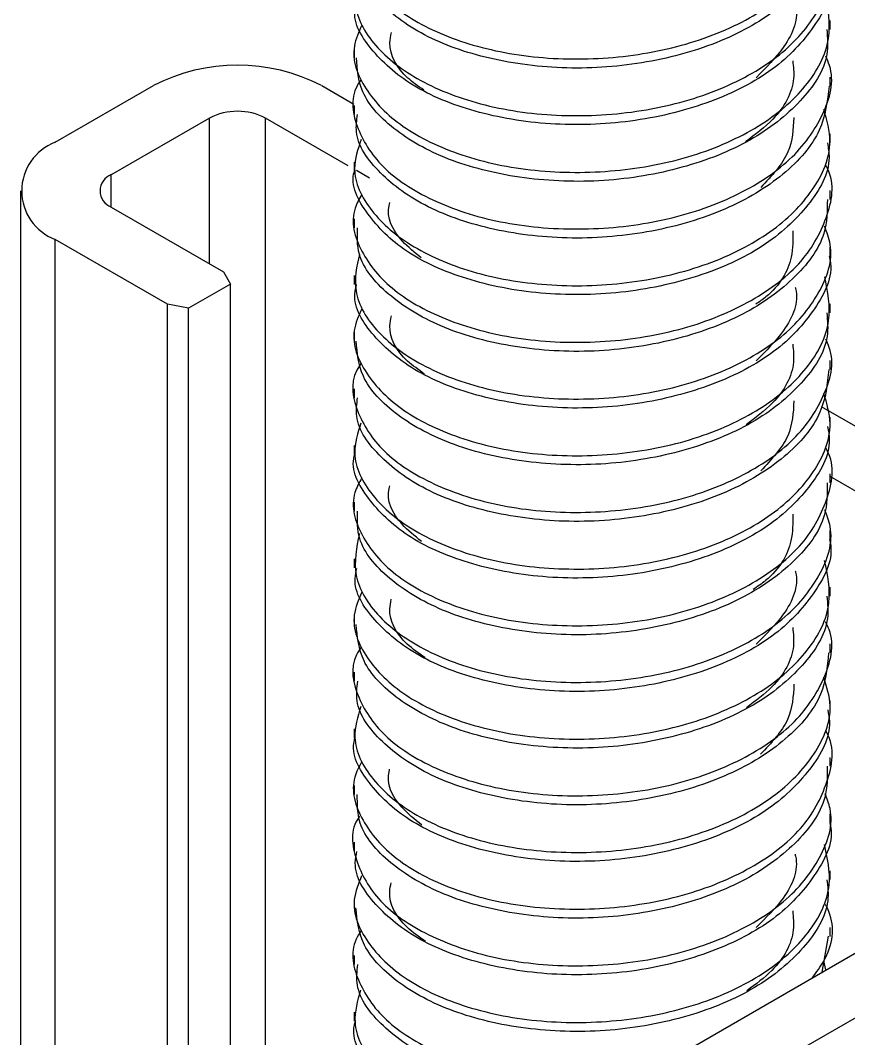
# Model space of a CAD drawing. Extents: x -976302 to -776254, y 5665 to 231437.
# Drawn here: x -788574.2 to -788469.2, y 89747.5 to 89876.7 of the extents above; entities that cross this region are included whole.
import ezdxf

# ---------------------------------------------------------------- set-up
doc = ezdxf.new("R2010")
doc.units = 0
doc.header["$LTSCALE"] = 1000
doc.header["$MEASUREMENT"] = 0
doc.layers.add('暖通', color=7, linetype='Continuous')

msp = doc.modelspace()

# ---------------------------------------------------------------- linework, layer by layer
at = {"layer": '暖通', "color": 7}
for p, q in [((-788471.5, 89875.54), (-788471.5, 89876.67)), ((-788471.5, 89875.54), (-788471.5, 89876.67)), ((-788531.88, 89873.08), (-788531.88, 89871.94)), ((-788531.88, 89873.08), (-788531.88, 89871.94)), ((-788471.5, 89868.34), (-788471.5, 89869.48)), ((-788471.5, 89868.34), (-788471.5, 89869.48)), ((-788569.83, 89861.22), (-788557.37, 89868.41)), ((-788569.83, 89861.22), (-788557.37, 89868.41)), ((-788536.02, 89868.41), (-788531.95, 89866.05)), ((-788536.02, 89868.41), (-788531.95, 89866.05)), ((-788531.88, 89865.88), (-788531.88, 89864.75)), ((-788531.88, 89865.88), (-788531.88, 89864.75)), ((-788550.26, 89864.3), (-788562.71, 89857.11)), ((-788550.26, 89864.3), (-788562.71, 89857.11)), ((-788550.26, 89845.81), (-788550.26, 89864.3)), ((-788550.26, 89845.81), (-788550.26, 89864.3)), ((-788532.66, 89858.25), (-788543.14, 89864.3)), ((-788543.14, 89715.17), (-788543.14, 89864.3)), ((-788532.66, 89858.25), (-788543.14, 89864.3)), ((-788543.14, 89715.17), (-788543.14, 89864.3)), ((-788471.5, 89861.15), (-788471.5, 89862.29)), ((-788471.5, 89861.15), (-788471.5, 89862.29)), ((-788531.88, 89858.7), (-788531.88, 89857.55)), ((-788531.88, 89858.7), (-788531.88, 89857.55)), ((-788529.94, 89856.68), (-788531.61, 89857.64)), ((-788529.94, 89856.68), (-788531.61, 89857.64)), ((-788562.71, 89853), (-788562.71, 89857.11)), ((-788562.71, 89853), (-788562.71, 89857.11)), ((-788574.25, 89855.06), (-788574.25, 89729.02)), ((-788574.25, 89855.06), (-788574.25, 89729.02)), ((-788471.5, 89853.96), (-788471.5, 89855.1)), ((-788471.5, 89853.96), (-788471.5, 89855.1)), ((-788562.71, 89853), (-788548.48, 89844.79)), ((-788562.71, 89853), (-788548.48, 89844.79)), ((-788531.88, 89851.51), (-788531.88, 89850.37)), ((-788531.88, 89851.51), (-788531.88, 89850.37)), ((-788555.59, 89840.68), (-788569.83, 89848.89)), ((-788569.83, 89726.47), (-788569.83, 89848.89)), ((-788555.59, 89840.68), (-788569.83, 89848.89)), ((-788569.83, 89726.47), (-788569.83, 89848.89)), ((-788471.5, 89846.77), (-788471.5, 89847.91)), ((-788471.5, 89846.77), (-788471.5, 89847.91)), ((-788548.48, 89844.79), (-788547.59, 89843.24)), ((-788548.48, 89844.79), (-788547.59, 89843.24)), ((-788547.59, 89843.24), (-788552.93, 89840.16)), ((-788547.59, 89843.24), (-788552.93, 89840.16)), ((-788547.59, 89714.37), (-788547.59, 89843.24)), ((-788547.59, 89714.37), (-788547.59, 89843.24)), ((-788531.88, 89844.31), (-788531.88, 89843.18)), ((-788531.88, 89844.31), (-788531.88, 89843.18)), ((-788552.93, 89840.16), (-788555.59, 89840.68)), ((-788555.59, 89718.25), (-788555.59, 89840.68)), ((-788552.93, 89840.16), (-788555.59, 89840.68)), ((-788555.59, 89718.25), (-788555.59, 89840.68)), ((-788471.5, 89839.58), (-788471.5, 89840.72)), ((-788471.5, 89839.58), (-788471.5, 89840.72)), ((-788552.93, 89716.71), (-788552.93, 89840.16)), ((-788552.93, 89716.71), (-788552.93, 89840.16)), ((-788531.88, 89837.13), (-788531.88, 89835.98)), ((-788531.88, 89837.13), (-788531.88, 89835.98)), ((-788471.5, 89832.39), (-788471.5, 89833.53)), ((-788471.5, 89832.39), (-788471.5, 89833.53)), ((-788531.88, 89829.93), (-788531.88, 89828.8)), ((-788531.88, 89829.93), (-788531.88, 89828.8)), ((-788472.66, 89827.72), (-788445.34, 89811.95)), ((-788472.66, 89827.72), (-788445.34, 89811.95)), ((-788471.5, 89825.2), (-788471.5, 89826.34)), ((-788471.5, 89825.2), (-788471.5, 89826.34)), ((-788531.88, 89822.75), (-788531.88, 89821.6)), ((-788531.88, 89822.75), (-788531.88, 89821.6)), ((-788471.5, 89818.01), (-788471.5, 89819.15)), ((-788471.5, 89818.01), (-788471.5, 89819.15)), ((-788452.45, 89807.84), (-788471.5, 89818.83)), ((-788452.45, 89807.84), (-788471.5, 89818.83)), ((-788531.88, 89815.55), (-788531.88, 89814.42)), ((-788531.88, 89815.55), (-788531.88, 89814.42)), ((-788471.5, 89810.82), (-788471.5, 89811.96)), ((-788471.5, 89810.82), (-788471.5, 89811.96)), ((-788531.88, 89808.36), (-788531.88, 89807.22)), ((-788531.88, 89808.36), (-788531.88, 89807.22)), ((-788471.5, 89803.63), (-788471.5, 89804.77)), ((-788471.5, 89803.63), (-788471.5, 89804.77)), ((-788531.88, 89801.18), (-788531.88, 89800.03)), ((-788531.88, 89801.18), (-788531.88, 89800.03)), ((-788471.5, 89796.44), (-788471.5, 89797.58)), ((-788471.5, 89796.44), (-788471.5, 89797.58)), ((-788531.88, 89793.98), (-788531.88, 89792.85)), ((-788531.88, 89793.98), (-788531.88, 89792.85)), ((-788471.5, 89789.25), (-788471.5, 89790.39)), ((-788471.5, 89789.25), (-788471.5, 89790.39)), ((-788543.14, 89715.17), (-788417.54, 89787.68)), ((-788543.14, 89715.17), (-788417.54, 89787.68)), ((-788531.88, 89786.79), (-788531.88, 89785.65)), ((-788531.88, 89786.79), (-788531.88, 89785.65)), ((-788410.42, 89783.57), (-788536.02, 89711.06)), ((-788410.42, 89783.57), (-788536.02, 89711.06)), ((-788471.5, 89782.06), (-788471.5, 89783.19)), ((-788471.5, 89782.06), (-788471.5, 89783.19)), ((-788531.88, 89779.6), (-788531.88, 89778.46)), ((-788531.88, 89779.6), (-788531.88, 89778.46)), ((-788471.5, 89774.86), (-788471.5, 89776.01)), ((-788471.5, 89774.86), (-788471.5, 89776.01)), ((-788531.88, 89772.41), (-788531.88, 89771.27)), ((-788531.88, 89772.41), (-788531.88, 89771.27)), ((-788471.5, 89767.68), (-788471.5, 89768.81)), ((-788471.5, 89767.68), (-788471.5, 89768.81)), ((-788531.88, 89765.22), (-788531.88, 89764.08)), ((-788531.88, 89765.22), (-788531.88, 89764.08)), ((-788471.75, 89760.5), (-788472.56, 89755.92)), ((-788471.75, 89760.5), (-788472.56, 89755.92)), ((-788471.5, 89760.48), (-788471.5, 89761.62)), ((-788471.5, 89760.48), (-788471.5, 89761.62)), ((-788531.88, 89758.03), (-788531.88, 89756.89)), ((-788531.88, 89758.03), (-788531.88, 89756.89)), ((-788472.04, 89756.22), (-788472.3, 89757.36)), ((-788472.04, 89756.22), (-788472.3, 89757.36)), ((-788531.88, 89750.84), (-788531.88, 89749.7)), ((-788531.88, 89750.84), (-788531.88, 89749.7))]:
    msp.add_line(p, q, dxfattribs=at)
for centre, radius, start, end in [((-788546.7, 89847.81), 23.2, 62.6097, 117.3903), ((-788546.7, 89847.81), 23.2, 62.6097, 117.3903), ((-788546.7, 89857.43), 7.73, 62.6097, 117.3903), ((-788546.7, 89857.43), 7.73, 62.6097, 117.3903), ((-788567.49, 89855.06), 6.59, 110.7834, 249.2166), ((-788567.49, 89855.06), 6.59, 110.7834, 249.2166), ((-788561.93, 89855.06), 2.2, 110.7834, 249.2166), ((-788561.93, 89855.06), 2.2, 110.7834, 249.2166)]:
    msp.add_arc(centre, radius, start, end, dxfattribs=at)
for points, knots in [([(-788530.95, 89890.57), (-788531.25, 89890.04), (-788532.55, 89887.77), (-788531.39, 89883.4), (-788527.43, 89878.35), (-788520.31, 89874.38), (-788511.16, 89871.98), (-788500.93, 89871.54), (-788490.77, 89873.04), (-788481.88, 89876.49), (-788475.12, 89881.42), (-788471.72, 89887.35), (-788470.81, 89891.89), (-788471.98, 89894.04), (-788472.08, 89894.22)], [0, 0, 0, 0, 0.029221, 0.125465, 0.221689, 0.317922, 0.414153, 0.510374, 0.60662, 0.702844, 0.799093, 0.895313, 0.991543, 1, 1, 1, 1]), ([(-788530.95, 89890.57), (-788531.25, 89890.04), (-788532.55, 89887.77), (-788531.39, 89883.4), (-788527.43, 89878.35), (-788520.31, 89874.38), (-788511.16, 89871.98), (-788500.93, 89871.54), (-788490.77, 89873.04), (-788481.88, 89876.49), (-788475.12, 89881.42), (-788471.72, 89887.35), (-788470.81, 89891.89), (-788471.98, 89894.04), (-788472.08, 89894.22)], [0, 0, 0, 0, 0.029221, 0.125465, 0.221689, 0.317922, 0.414153, 0.510374, 0.60662, 0.702844, 0.799093, 0.895313, 0.991543, 1, 1, 1, 1]), ([(-788471.84, 89889.93), (-788471.88, 89888.42), (-788471.96, 89884.83), (-788476.03, 89879.52), (-788482.98, 89874.74), (-788492.16, 89871.61), (-788502.38, 89870.31), (-788512.53, 89871.1), (-788521.49, 89873.69), (-788528.06, 89877.88), (-788531.65, 89882.35), (-788531.51, 89885.25), (-788531.46, 89886.33)], [0, 0, 0, 0, 0.0772828, 0.1847567, 0.2922396, 0.3997214, 0.5071911, 0.6146888, 0.7221621, 0.8296637, 0.937133, 1, 1, 1, 1]), ([(-788471.84, 89889.93), (-788471.88, 89888.42), (-788471.96, 89884.83), (-788476.03, 89879.52), (-788482.98, 89874.74), (-788492.16, 89871.61), (-788502.38, 89870.31), (-788512.53, 89871.1), (-788521.49, 89873.69), (-788528.06, 89877.88), (-788531.65, 89882.35), (-788531.51, 89885.25), (-788531.46, 89886.33)], [0, 0, 0, 0, 0.0772828, 0.1847567, 0.2922396, 0.3997214, 0.5071911, 0.6146888, 0.7221621, 0.8296637, 0.937133, 1, 1, 1, 1]), ([(-788531.21, 89883.01), (-788531.55, 89881.49), (-788532.32, 89878.15), (-788529.35, 89873.04), (-788523.43, 89868.61), (-788514.96, 89865.51), (-788505.02, 89864.29), (-788494.69, 89865.02), (-788485.17, 89867.72), (-788477.46, 89872.14), (-788472.69, 89877.72), (-788470.88, 89882.86), (-788471.94, 89885.74), (-788472.24, 89886.59)], [0, 0, 0, 0, 0.081422, 0.17899, 0.276545, 0.374128, 0.47168, 0.569254, 0.666811, 0.764374, 0.861939, 0.959492, 1, 1, 1, 1]), ([(-788531.21, 89883.01), (-788531.55, 89881.49), (-788532.32, 89878.15), (-788529.35, 89873.04), (-788523.43, 89868.61), (-788514.96, 89865.51), (-788505.02, 89864.29), (-788494.69, 89865.02), (-788485.17, 89867.72), (-788477.46, 89872.14), (-788472.69, 89877.72), (-788470.88, 89882.86), (-788471.94, 89885.74), (-788472.24, 89886.59)], [0, 0, 0, 0, 0.081422, 0.17899, 0.276545, 0.374128, 0.47168, 0.569254, 0.666811, 0.764374, 0.861939, 0.959492, 1, 1, 1, 1]), ([(-788471.67, 89882.71), (-788471.61, 89882.48), (-788471.06, 89880.18), (-788473.28, 89875.79), (-788478.37, 89870.26), (-788486.43, 89866.11), (-788496.12, 89863.67), (-788506.47, 89863.2), (-788516.25, 89864.73), (-788524.47, 89867.98), (-788529.82, 89872.66), (-788532.22, 89876.61), (-788531.7, 89878.77), (-788531.62, 89879.11)], [0, 0, 0, 0, 0.012037, 0.119567, 0.227073, 0.33461, 0.442112, 0.549626, 0.657141, 0.764648, 0.872177, 0.979681, 1, 1, 1, 1]), ([(-788471.67, 89882.71), (-788471.61, 89882.48), (-788471.06, 89880.18), (-788473.28, 89875.79), (-788478.37, 89870.26), (-788486.43, 89866.11), (-788496.12, 89863.67), (-788506.47, 89863.2), (-788516.25, 89864.73), (-788524.47, 89867.98), (-788529.82, 89872.66), (-788532.22, 89876.61), (-788531.7, 89878.77), (-788531.62, 89879.11)], [0, 0, 0, 0, 0.012037, 0.119567, 0.227073, 0.33461, 0.442112, 0.549626, 0.657141, 0.764648, 0.872177, 0.979681, 1, 1, 1, 1]), ([(-788530.93, 89876.07), (-788531.32, 89875.2), (-788532.52, 89872.55), (-788530.83, 89867.89), (-788526.15, 89863.04), (-788518.53, 89859.34), (-788509.06, 89857.34), (-788498.74, 89857.31), (-788488.76, 89859.23), (-788480.23, 89863.04), (-788474.19, 89868.21), (-788471.05, 89874.21), (-788471.79, 89878.23), (-788472.15, 89880.16)], [0, 0, 0, 0, 0.04717, 0.143158, 0.239121, 0.335104, 0.431066, 0.52703, 0.623007, 0.71897, 0.814961, 0.910921, 1, 1, 1, 1]), ([(-788530.93, 89876.07), (-788531.32, 89875.2), (-788532.52, 89872.55), (-788530.83, 89867.89), (-788526.15, 89863.04), (-788518.53, 89859.34), (-788509.06, 89857.34), (-788498.74, 89857.31), (-788488.76, 89859.23), (-788480.23, 89863.04), (-788474.19, 89868.21), (-788471.05, 89874.21), (-788471.79, 89878.23), (-788472.15, 89880.16)], [0, 0, 0, 0, 0.04717, 0.143158, 0.239121, 0.335104, 0.431066, 0.52703, 0.623007, 0.71897, 0.814961, 0.910921, 1, 1, 1, 1]), ([(-788475.92, 89878.75), (-788475.91, 89878.73), (-788475.43, 89876.94), (-788476.85, 89873.49), (-788479.64, 89870.69), (-788480.91, 89869.42)], [0, 0, 0, 0, 0.005992, 0.548801, 1, 1, 1, 1]), ([(-788475.92, 89878.75), (-788475.91, 89878.73), (-788475.43, 89876.94), (-788476.85, 89873.49), (-788479.64, 89870.69), (-788480.91, 89869.42)], [0, 0, 0, 0, 0.005992, 0.548801, 1, 1, 1, 1]), ([(-788471.93, 89875.54), (-788471.85, 89874.47), (-788471.61, 89871.32), (-788474.93, 89866.31), (-788481.28, 89861.24), (-788490.1, 89857.75), (-788500.19, 89856.03), (-788510.46, 89856.4), (-788519.76, 89858.63), (-788526.91, 89862.51), (-788531.28, 89867.2), (-788531.5, 89870.49), (-788531.6, 89871.95)], [0, 0, 0, 0, 0.054559, 0.162042, 0.26952, 0.377016, 0.484489, 0.591992, 0.699468, 0.806961, 0.914439, 1, 1, 1, 1]), ([(-788471.93, 89875.54), (-788471.85, 89874.47), (-788471.61, 89871.32), (-788474.93, 89866.31), (-788481.28, 89861.24), (-788490.1, 89857.75), (-788500.19, 89856.03), (-788510.46, 89856.4), (-788519.76, 89858.63), (-788526.91, 89862.51), (-788531.28, 89867.2), (-788531.5, 89870.49), (-788531.6, 89871.95)], [0, 0, 0, 0, 0.054559, 0.162042, 0.26952, 0.377016, 0.484489, 0.591992, 0.699468, 0.806961, 0.914439, 1, 1, 1, 1]), ([(-788523.06, 89867.85), (-788523.77, 89868.34), (-788526.2, 89870.03), (-788527.64, 89872.74), (-788527.26, 89874.7), (-788527.18, 89875.14)], [0, 0, 0, 0, 0.241207, 0.830864, 1, 1, 1, 1]), ([(-788523.06, 89867.85), (-788523.77, 89868.34), (-788526.2, 89870.03), (-788527.64, 89872.74), (-788527.26, 89874.7), (-788527.18, 89875.14)], [0, 0, 0, 0, 0.241207, 0.830864, 1, 1, 1, 1]), ([(-788531.07, 89869.11), (-788531.23, 89868.87), (-788532.52, 89866.93), (-788531.75, 89862.84), (-788528.44, 89857.65), (-788521.8, 89853.45), (-788512.96, 89850.7), (-788502.84, 89849.91), (-788492.58, 89851.04), (-788483.37, 89854.15), (-788476.16, 89858.85), (-788472.12, 89864.63), (-788470.81, 89869.36), (-788471.9, 89871.75), (-788472.07, 89872.13)], [0, 0, 0, 0, 0.013312, 0.110133, 0.206948, 0.30376, 0.400587, 0.497394, 0.594228, 0.691038, 0.787865, 0.884676, 0.981485, 1, 1, 1, 1]), ([(-788531.07, 89869.11), (-788531.23, 89868.87), (-788532.52, 89866.93), (-788531.75, 89862.84), (-788528.44, 89857.65), (-788521.8, 89853.45), (-788512.96, 89850.7), (-788502.84, 89849.91), (-788492.58, 89851.04), (-788483.37, 89854.15), (-788476.16, 89858.85), (-788472.12, 89864.63), (-788470.81, 89869.36), (-788471.9, 89871.75), (-788472.07, 89872.13)], [0, 0, 0, 0, 0.013312, 0.110133, 0.206948, 0.30376, 0.400587, 0.497394, 0.594228, 0.691038, 0.787865, 0.884676, 0.981485, 1, 1, 1, 1]), ([(-788476.26, 89871.55), (-788476.17, 89870.81), (-788475.89, 89868.27), (-788477.92, 89864.54), (-788481, 89862.21), (-788482.23, 89861.28)], [0, 0, 0, 0, 0.199258, 0.681872, 1, 1, 1, 1]), ([(-788476.26, 89871.55), (-788476.17, 89870.81), (-788475.89, 89868.27), (-788477.92, 89864.54), (-788481, 89862.21), (-788482.23, 89861.28)], [0, 0, 0, 0, 0.199258, 0.681872, 1, 1, 1, 1]), ([(-788471.65, 89868.35), (-788471.86, 89866.47), (-788472.3, 89862.49), (-788477.1, 89856.96), (-788484.54, 89852.47), (-788493.99, 89849.65), (-788504.29, 89848.73), (-788514.3, 89849.88), (-788522.93, 89852.78), (-788528.95, 89857.22), (-788531.93, 89861.45), (-788531.57, 89864.01), (-788531.47, 89864.74)], [0, 0, 0, 0, 0.097066, 0.20455, 0.312055, 0.419541, 0.527026, 0.634527, 0.742012, 0.849529, 0.95701, 1, 1, 1, 1]), ([(-788471.65, 89868.35), (-788471.86, 89866.47), (-788472.3, 89862.49), (-788477.1, 89856.96), (-788484.54, 89852.47), (-788493.99, 89849.65), (-788504.29, 89848.73), (-788514.3, 89849.88), (-788522.93, 89852.78), (-788528.95, 89857.22), (-788531.93, 89861.45), (-788531.57, 89864.01), (-788531.47, 89864.74)], [0, 0, 0, 0, 0.097066, 0.20455, 0.312055, 0.419541, 0.527026, 0.634527, 0.742012, 0.849529, 0.95701, 1, 1, 1, 1]), ([(-788531.03, 89861.56), (-788531.43, 89860.34), (-788532.44, 89857.33), (-788530.1, 89852.4), (-788524.75, 89847.77), (-788516.66, 89844.38), (-788506.92, 89842.79), (-788496.57, 89843.17), (-788486.81, 89845.51), (-788478.7, 89849.66), (-788473.32, 89855.05), (-788470.95, 89860.61), (-788471.92, 89864.02), (-788472.31, 89865.37)], [0, 0, 0, 0, 0.065458, 0.162254, 0.25903, 0.355835, 0.452607, 0.549393, 0.646175, 0.742954, 0.839749, 0.936522, 1, 1, 1, 1]), ([(-788531.03, 89861.56), (-788531.43, 89860.34), (-788532.44, 89857.33), (-788530.1, 89852.4), (-788524.75, 89847.77), (-788516.66, 89844.38), (-788506.92, 89842.79), (-788496.57, 89843.17), (-788486.81, 89845.51), (-788478.7, 89849.66), (-788473.32, 89855.05), (-788470.95, 89860.61), (-788471.92, 89864.02), (-788472.31, 89865.37)], [0, 0, 0, 0, 0.065458, 0.162254, 0.25903, 0.355835, 0.452607, 0.549393, 0.646175, 0.742954, 0.839749, 0.936522, 1, 1, 1, 1]), ([(-788476.12, 89864.38), (-788476.19, 89862.89), (-788476.34, 89859.72), (-788478.93, 89856.95), (-788480.3, 89855.49)], [0, 0, 0, 0, 0.470238, 1, 1, 1, 1]), ([(-788476.12, 89864.38), (-788476.19, 89862.89), (-788476.34, 89859.72), (-788478.93, 89856.95), (-788480.3, 89855.49)], [0, 0, 0, 0, 0.470238, 1, 1, 1, 1]), ([(-788471.85, 89861.14), (-788471.75, 89860.52), (-788471.3, 89857.82), (-788473.98, 89853.14), (-788479.68, 89847.8), (-788488.11, 89843.96), (-788498.01, 89841.85), (-788508.35, 89841.77), (-788517.9, 89843.64), (-788525.74, 89847.19), (-788530.44, 89852.04), (-788532.44, 89855.73), (-788531.87, 89857.54), (-788531.87, 89857.55)], [0, 0, 0, 0, 0.031833, 0.139345, 0.246841, 0.354369, 0.461862, 0.569377, 0.676876, 0.78438, 0.891889, 0.999382, 1, 1, 1, 1]), ([(-788471.85, 89861.14), (-788471.75, 89860.52), (-788471.3, 89857.82), (-788473.98, 89853.14), (-788479.68, 89847.8), (-788488.11, 89843.96), (-788498.01, 89841.85), (-788508.35, 89841.77), (-788517.9, 89843.64), (-788525.74, 89847.19), (-788530.44, 89852.04), (-788532.44, 89855.73), (-788531.87, 89857.54), (-788531.87, 89857.55)], [0, 0, 0, 0, 0.031833, 0.139345, 0.246841, 0.354369, 0.461862, 0.569377, 0.676876, 0.78438, 0.891889, 0.999382, 1, 1, 1, 1]), ([(-788530.94, 89854.6), (-788531.26, 89854.03), (-788532.55, 89851.71), (-788531.33, 89847.3), (-788527.27, 89842.28), (-788520.1, 89838.35), (-788510.9, 89835.99), (-788500.65, 89835.61), (-788490.51, 89837.15), (-788481.67, 89840.65), (-788474.98, 89845.61), (-788471.67, 89851.56), (-788470.82, 89856.07), (-788472, 89858.19), (-788472.08, 89858.34)], [0, 0, 0, 0, 0.031475, 0.127638, 0.223781, 0.319934, 0.416083, 0.512223, 0.608386, 0.704529, 0.800699, 0.896838, 0.992987, 1, 1, 1, 1]), ([(-788530.94, 89854.6), (-788531.26, 89854.03), (-788532.55, 89851.71), (-788531.33, 89847.3), (-788527.27, 89842.28), (-788520.1, 89838.35), (-788510.9, 89835.99), (-788500.65, 89835.61), (-788490.51, 89837.15), (-788481.67, 89840.65), (-788474.98, 89845.61), (-788471.67, 89851.56), (-788470.82, 89856.07), (-788472, 89858.19), (-788472.08, 89858.34)], [0, 0, 0, 0, 0.031475, 0.127638, 0.223781, 0.319934, 0.416083, 0.512223, 0.608386, 0.704529, 0.800699, 0.896838, 0.992987, 1, 1, 1, 1]), ([(-788471.86, 89853.98), (-788471.88, 89852.53), (-788471.91, 89848.98), (-788475.88, 89843.71), (-788482.76, 89838.89), (-788491.9, 89835.72), (-788502.11, 89834.37), (-788512.27, 89835.11), (-788521.28, 89837.65), (-788527.93, 89841.8), (-788531.6, 89846.3), (-788531.51, 89849.25), (-788531.47, 89850.38)], [0, 0, 0, 0, 0.074437, 0.181911, 0.289392, 0.396875, 0.504344, 0.611842, 0.719314, 0.826814, 0.934283, 1, 1, 1, 1]), ([(-788471.86, 89853.98), (-788471.88, 89852.53), (-788471.91, 89848.98), (-788475.88, 89843.71), (-788482.76, 89838.89), (-788491.9, 89835.72), (-788502.11, 89834.37), (-788512.27, 89835.11), (-788521.28, 89837.65), (-788527.93, 89841.8), (-788531.6, 89846.3), (-788531.51, 89849.25), (-788531.47, 89850.38)], [0, 0, 0, 0, 0.074437, 0.181911, 0.289392, 0.396875, 0.504344, 0.611842, 0.719314, 0.826814, 0.934283, 1, 1, 1, 1]), ([(-788523.4, 89846.57), (-788524.24, 89847.25), (-788526.65, 89849.19), (-788527.88, 89851.82), (-788527.4, 89853.45), (-788527.37, 89853.58)], [0, 0, 0, 0, 0.3322476, 0.9501855, 1, 1, 1, 1]), ([(-788523.4, 89846.57), (-788524.24, 89847.25), (-788526.65, 89849.19), (-788527.88, 89851.82), (-788527.4, 89853.45), (-788527.37, 89853.58)], [0, 0, 0, 0, 0.3322476, 0.9501855, 1, 1, 1, 1]), ([(-788531.24, 89847.04), (-788531.57, 89845.48), (-788532.3, 89842.09), (-788529.23, 89836.96), (-788523.24, 89832.56), (-788514.71, 89829.5), (-788504.75, 89828.33), (-788494.43, 89829.11), (-788484.94, 89831.87), (-788477.29, 89836.32), (-788472.61, 89841.93), (-788470.87, 89847), (-788471.93, 89849.81), (-788472.22, 89850.58)], [0, 0, 0, 0, 0.083764, 0.181441, 0.279107, 0.376799, 0.474463, 0.572148, 0.669815, 0.76749, 0.865165, 0.962828, 1, 1, 1, 1]), ([(-788531.24, 89847.04), (-788531.57, 89845.48), (-788532.3, 89842.09), (-788529.23, 89836.96), (-788523.24, 89832.56), (-788514.71, 89829.5), (-788504.75, 89828.33), (-788494.43, 89829.11), (-788484.94, 89831.87), (-788477.29, 89836.32), (-788472.61, 89841.93), (-788470.87, 89847), (-788471.93, 89849.81), (-788472.22, 89850.58)], [0, 0, 0, 0, 0.083764, 0.181441, 0.279107, 0.376799, 0.474463, 0.572148, 0.669815, 0.76749, 0.865165, 0.962828, 1, 1, 1, 1]), ([(-788476.25, 89849.99), (-788476.23, 89848.88), (-788476.21, 89845.97), (-788478.11, 89842.65), (-788480.5, 89840.98), (-788480.94, 89840.68)], [0, 0, 0, 0, 0.336278, 0.878396, 1, 1, 1, 1]), ([(-788476.25, 89849.99), (-788476.23, 89848.88), (-788476.21, 89845.97), (-788478.11, 89842.65), (-788480.5, 89840.98), (-788480.94, 89840.68)], [0, 0, 0, 0, 0.336278, 0.878396, 1, 1, 1, 1]), ([(-788471.63, 89846.76), (-788471.59, 89846.58), (-788471.03, 89844.34), (-788473.19, 89839.99), (-788478.18, 89834.44), (-788486.19, 89830.25), (-788495.85, 89827.75), (-788506.2, 89827.23), (-788516.01, 89828.72), (-788524.28, 89831.92), (-788529.72, 89836.57), (-788532.18, 89840.56), (-788531.68, 89842.77), (-788531.59, 89843.16)], [0, 0, 0, 0, 0.009211, 0.11674, 0.224245, 0.331779, 0.439281, 0.546792, 0.654307, 0.761813, 0.869342, 0.976844, 1, 1, 1, 1]), ([(-788471.63, 89846.76), (-788471.59, 89846.58), (-788471.03, 89844.34), (-788473.19, 89839.99), (-788478.18, 89834.44), (-788486.19, 89830.25), (-788495.85, 89827.75), (-788506.2, 89827.23), (-788516.01, 89828.72), (-788524.28, 89831.92), (-788529.72, 89836.57), (-788532.18, 89840.56), (-788531.68, 89842.77), (-788531.59, 89843.16)], [0, 0, 0, 0, 0.009211, 0.11674, 0.224245, 0.331779, 0.439281, 0.546792, 0.654307, 0.761813, 0.869342, 0.976844, 1, 1, 1, 1]), ([(-788530.93, 89840.1), (-788531.34, 89839.19), (-788532.52, 89836.49), (-788530.74, 89831.79), (-788525.98, 89826.97), (-788518.3, 89823.31), (-788508.79, 89821.36), (-788498.47, 89821.39), (-788488.51, 89823.35), (-788480.03, 89827.21), (-788474.07, 89832.41), (-788471.04, 89838.36), (-788471.82, 89842.3), (-788472.18, 89844.16)], [0, 0, 0, 0, 0.049463, 0.145548, 0.241609, 0.33769, 0.43375, 0.529812, 0.625885, 0.721946, 0.818034, 0.914091, 1, 1, 1, 1]), ([(-788530.93, 89840.1), (-788531.34, 89839.19), (-788532.52, 89836.49), (-788530.74, 89831.79), (-788525.98, 89826.97), (-788518.3, 89823.31), (-788508.79, 89821.36), (-788498.47, 89821.39), (-788488.51, 89823.35), (-788480.03, 89827.21), (-788474.07, 89832.41), (-788471.04, 89838.36), (-788471.82, 89842.3), (-788472.18, 89844.16)], [0, 0, 0, 0, 0.049463, 0.145548, 0.241609, 0.33769, 0.43375, 0.529812, 0.625885, 0.721946, 0.818034, 0.914091, 1, 1, 1, 1]), ([(-788475.93, 89842.8), (-788475.92, 89842.76), (-788475.44, 89840.95), (-788476.86, 89837.51), (-788479.65, 89834.74), (-788480.9, 89833.49)], [0, 0, 0, 0, 0.01187, 0.555734, 1, 1, 1, 1]), ([(-788475.93, 89842.8), (-788475.92, 89842.76), (-788475.44, 89840.95), (-788476.86, 89837.51), (-788479.65, 89834.74), (-788480.9, 89833.49)], [0, 0, 0, 0, 0.01187, 0.555734, 1, 1, 1, 1]), ([(-788471.93, 89839.58), (-788471.84, 89838.58), (-788471.57, 89835.48), (-788474.8, 89830.51), (-788481.07, 89825.4), (-788489.85, 89821.86), (-788499.92, 89820.1), (-788510.2, 89820.41), (-788519.53, 89822.59), (-788526.76, 89826.44), (-788531.23, 89831.15), (-788531.51, 89834.49), (-788531.63, 89836)], [0, 0, 0, 0, 0.0517078, 0.1591929, 0.266672, 0.3741713, 0.4816458, 0.58915, 0.6966272, 0.8041206, 0.9116017, 1, 1, 1, 1]), ([(-788471.93, 89839.58), (-788471.84, 89838.58), (-788471.57, 89835.48), (-788474.8, 89830.51), (-788481.07, 89825.4), (-788489.85, 89821.86), (-788499.92, 89820.1), (-788510.2, 89820.41), (-788519.53, 89822.59), (-788526.76, 89826.44), (-788531.23, 89831.15), (-788531.51, 89834.49), (-788531.63, 89836)], [0, 0, 0, 0, 0.0517078, 0.1591929, 0.266672, 0.3741713, 0.4816458, 0.58915, 0.6966272, 0.8041206, 0.9116017, 1, 1, 1, 1]), ([(-788522.98, 89831.84), (-788523.73, 89832.36), (-788526.2, 89834.09), (-788527.65, 89836.82), (-788527.27, 89838.77), (-788527.18, 89839.19)], [0, 0, 0, 0, 0.254217, 0.838716, 1, 1, 1, 1]), ([(-788522.98, 89831.84), (-788523.73, 89832.36), (-788526.2, 89834.09), (-788527.65, 89836.82), (-788527.27, 89838.77), (-788527.18, 89839.19)], [0, 0, 0, 0, 0.254217, 0.838716, 1, 1, 1, 1]), ([(-788531.05, 89833.14), (-788531.23, 89832.86), (-788532.53, 89830.87), (-788531.71, 89826.74), (-788528.3, 89821.57), (-788521.59, 89817.4), (-788512.71, 89814.7), (-788502.56, 89813.96), (-788492.32, 89815.15), (-788483.15, 89818.31), (-788476, 89823.04), (-788472.05, 89828.84), (-788470.8, 89833.54), (-788471.91, 89835.9), (-788472.07, 89836.25)], [0, 0, 0, 0, 0.015613, 0.112349, 0.209077, 0.305804, 0.402542, 0.499263, 0.596012, 0.692735, 0.789477, 0.886201, 0.982925, 1, 1, 1, 1]), ([(-788531.05, 89833.14), (-788531.23, 89832.86), (-788532.53, 89830.87), (-788531.71, 89826.74), (-788528.3, 89821.57), (-788521.59, 89817.4), (-788512.71, 89814.7), (-788502.56, 89813.96), (-788492.32, 89815.15), (-788483.15, 89818.31), (-788476, 89823.04), (-788472.05, 89828.84), (-788470.8, 89833.54), (-788471.91, 89835.9), (-788472.07, 89836.25)], [0, 0, 0, 0, 0.015613, 0.112349, 0.209077, 0.305804, 0.402542, 0.499263, 0.596012, 0.692735, 0.789477, 0.886201, 0.982925, 1, 1, 1, 1]), ([(-788476.26, 89835.6), (-788476.18, 89834.84), (-788475.91, 89832.28), (-788477.93, 89828.57), (-788480.98, 89826.27), (-788482.17, 89825.38)], [0, 0, 0, 0, 0.205604, 0.690749, 1, 1, 1, 1]), ([(-788476.26, 89835.6), (-788476.18, 89834.84), (-788475.91, 89832.28), (-788477.93, 89828.57), (-788480.98, 89826.27), (-788482.17, 89825.38)], [0, 0, 0, 0, 0.205604, 0.690749, 1, 1, 1, 1]), ([(-788471.68, 89832.4), (-788471.86, 89830.57), (-788472.25, 89826.65), (-788476.94, 89821.15), (-788484.31, 89816.61), (-788493.73, 89813.75), (-788504.02, 89812.78), (-788514.05, 89813.88), (-788522.72, 89816.73), (-788528.83, 89821.13), (-788531.89, 89825.4), (-788531.56, 89828.01), (-788531.46, 89828.79)], [0, 0, 0, 0, 0.094237, 0.201719, 0.30922, 0.416704, 0.524185, 0.631686, 0.739168, 0.846683, 0.954161, 1, 1, 1, 1]), ([(-788471.68, 89832.4), (-788471.86, 89830.57), (-788472.25, 89826.65), (-788476.94, 89821.15), (-788484.31, 89816.61), (-788493.73, 89813.75), (-788504.02, 89812.78), (-788514.05, 89813.88), (-788522.72, 89816.73), (-788528.83, 89821.13), (-788531.89, 89825.4), (-788531.56, 89828.01), (-788531.46, 89828.79)], [0, 0, 0, 0, 0.094237, 0.201719, 0.30922, 0.416704, 0.524185, 0.631686, 0.739168, 0.846683, 0.954161, 1, 1, 1, 1]), ([(-788531.05, 89825.59), (-788531.45, 89824.33), (-788532.43, 89821.27), (-788530, 89816.31), (-788524.57, 89811.71), (-788516.42, 89808.36), (-788506.65, 89806.83), (-788496.3, 89807.25), (-788486.57, 89809.64), (-788478.52, 89813.83), (-788473.22, 89819.25), (-788470.94, 89824.76), (-788471.93, 89828.09), (-788472.31, 89829.37)], [0, 0, 0, 0, 0.06775, 0.164653, 0.261537, 0.35845, 0.45533, 0.552225, 0.649114, 0.746001, 0.842903, 0.939784, 1, 1, 1, 1]), ([(-788531.05, 89825.59), (-788531.45, 89824.33), (-788532.43, 89821.27), (-788530, 89816.31), (-788524.57, 89811.71), (-788516.42, 89808.36), (-788506.65, 89806.83), (-788496.3, 89807.25), (-788486.57, 89809.64), (-788478.52, 89813.83), (-788473.22, 89819.25), (-788470.94, 89824.76), (-788471.93, 89828.09), (-788472.31, 89829.37)], [0, 0, 0, 0, 0.06775, 0.164653, 0.261537, 0.35845, 0.45533, 0.552225, 0.649114, 0.746001, 0.842903, 0.939784, 1, 1, 1, 1]), ([(-788476.11, 89828.43), (-788476.19, 89826.92), (-788476.35, 89823.74), (-788478.95, 89820.98), (-788480.32, 89819.54)], [0, 0, 0, 0, 0.476248, 1, 1, 1, 1]), ([(-788476.11, 89828.43), (-788476.19, 89826.92), (-788476.35, 89823.74), (-788478.95, 89820.98), (-788480.32, 89819.54)], [0, 0, 0, 0, 0.476248, 1, 1, 1, 1]), ([(-788471.83, 89825.18), (-788471.73, 89824.62), (-788471.27, 89821.98), (-788473.87, 89817.34), (-788479.48, 89811.98), (-788487.87, 89808.09), (-788497.74, 89805.93), (-788508.08, 89805.79), (-788517.67, 89807.61), (-788525.56, 89811.12), (-788530.36, 89815.95), (-788532.41, 89819.68), (-788531.85, 89821.54), (-788531.83, 89821.6)], [0, 0, 0, 0, 0.028988, 0.136504, 0.244004, 0.351536, 0.459031, 0.566548, 0.674052, 0.781557, 0.889071, 0.996568, 1, 1, 1, 1]), ([(-788471.83, 89825.18), (-788471.73, 89824.62), (-788471.27, 89821.98), (-788473.87, 89817.34), (-788479.48, 89811.98), (-788487.87, 89808.09), (-788497.74, 89805.93), (-788508.08, 89805.79), (-788517.67, 89807.61), (-788525.56, 89811.12), (-788530.36, 89815.95), (-788532.41, 89819.68), (-788531.85, 89821.54), (-788531.83, 89821.6)], [0, 0, 0, 0, 0.028988, 0.136504, 0.244004, 0.351536, 0.459031, 0.566548, 0.674052, 0.781557, 0.889071, 0.996568, 1, 1, 1, 1]), ([(-788530.94, 89818.63), (-788531.27, 89818.02), (-788532.55, 89815.66), (-788531.26, 89811.21), (-788527.12, 89806.21), (-788519.88, 89802.31), (-788510.64, 89800), (-788500.38, 89799.67), (-788490.26, 89801.27), (-788481.46, 89804.81), (-788474.85, 89809.81), (-788471.63, 89815.77), (-788470.82, 89820.26), (-788472.01, 89822.34), (-788472.07, 89822.46)], [0, 0, 0, 0, 0.033721, 0.129805, 0.225868, 0.321941, 0.418009, 0.514069, 0.610151, 0.706213, 0.802303, 0.898361, 0.994432, 1, 1, 1, 1]), ([(-788530.94, 89818.63), (-788531.27, 89818.02), (-788532.55, 89815.66), (-788531.26, 89811.21), (-788527.12, 89806.21), (-788519.88, 89802.31), (-788510.64, 89800), (-788500.38, 89799.67), (-788490.26, 89801.27), (-788481.46, 89804.81), (-788474.85, 89809.81), (-788471.63, 89815.77), (-788470.82, 89820.26), (-788472.01, 89822.34), (-788472.07, 89822.46)], [0, 0, 0, 0, 0.033721, 0.129805, 0.225868, 0.321941, 0.418009, 0.514069, 0.610151, 0.706213, 0.802303, 0.898361, 0.994432, 1, 1, 1, 1]), ([(-788471.88, 89818.02), (-788471.87, 89816.63), (-788471.87, 89813.14), (-788475.74, 89807.9), (-788482.54, 89803.05), (-788491.64, 89799.83), (-788501.83, 89798.42), (-788512.02, 89799.11), (-788521.06, 89801.61), (-788527.79, 89805.73), (-788531.56, 89810.25), (-788531.51, 89813.26), (-788531.48, 89814.43)], [0, 0, 0, 0, 0.07159, 0.179064, 0.286544, 0.394027, 0.501496, 0.608994, 0.716467, 0.823965, 0.931434, 1, 1, 1, 1]), ([(-788471.88, 89818.02), (-788471.87, 89816.63), (-788471.87, 89813.14), (-788475.74, 89807.9), (-788482.54, 89803.05), (-788491.64, 89799.83), (-788501.83, 89798.42), (-788512.02, 89799.11), (-788521.06, 89801.61), (-788527.79, 89805.73), (-788531.56, 89810.25), (-788531.51, 89813.26), (-788531.48, 89814.43)], [0, 0, 0, 0, 0.07159, 0.179064, 0.286544, 0.394027, 0.501496, 0.608994, 0.716467, 0.823965, 0.931434, 1, 1, 1, 1]), ([(-788523.36, 89810.58), (-788524.23, 89811.29), (-788526.66, 89813.25), (-788527.89, 89815.9), (-788527.41, 89817.52), (-788527.38, 89817.63)], [0, 0, 0, 0, 0.342606, 0.957108, 1, 1, 1, 1]), ([(-788523.36, 89810.58), (-788524.23, 89811.29), (-788526.66, 89813.25), (-788527.89, 89815.9), (-788527.41, 89817.52), (-788527.38, 89817.63)], [0, 0, 0, 0, 0.342606, 0.957108, 1, 1, 1, 1]), ([(-788531.24, 89811.58), (-788531.6, 89809.8), (-788532.34, 89806.2), (-788529.12, 89800.87), (-788523.03, 89796.51), (-788514.47, 89793.49), (-788504.48, 89792.38), (-788494.16, 89793.21), (-788484.71, 89796.01), (-788477.12, 89800.5), (-788472.53, 89806.14), (-788470.86, 89811.15), (-788471.92, 89813.88), (-788472.19, 89814.58)], [0, 0, 0, 0, 0.09426, 0.191176, 0.288081, 0.385011, 0.481913, 0.578839, 0.675745, 0.77266, 0.869572, 0.966475, 1, 1, 1, 1]), ([(-788531.24, 89811.58), (-788531.6, 89809.8), (-788532.34, 89806.2), (-788529.12, 89800.87), (-788523.03, 89796.51), (-788514.47, 89793.49), (-788504.48, 89792.38), (-788494.16, 89793.21), (-788484.71, 89796.01), (-788477.12, 89800.5), (-788472.53, 89806.14), (-788470.86, 89811.15), (-788471.92, 89813.88), (-788472.19, 89814.58)], [0, 0, 0, 0, 0.09426, 0.191176, 0.288081, 0.385011, 0.481913, 0.578839, 0.675745, 0.77266, 0.869572, 0.966475, 1, 1, 1, 1]), ([(-788476.24, 89814.04), (-788476.24, 89812.91), (-788476.22, 89809.97), (-788478.23, 89806.56), (-788480.74, 89804.84), (-788481.28, 89804.47)], [0, 0, 0, 0, 0.331341, 0.856259, 1, 1, 1, 1]), ([(-788476.24, 89814.04), (-788476.24, 89812.91), (-788476.22, 89809.97), (-788478.23, 89806.56), (-788480.74, 89804.84), (-788481.28, 89804.47)], [0, 0, 0, 0, 0.331341, 0.856259, 1, 1, 1, 1]), ([(-788471.59, 89810.81), (-788471.56, 89810.68), (-788471, 89808.5), (-788473.11, 89804.2), (-788478, 89798.63), (-788485.95, 89794.38), (-788495.58, 89791.84), (-788505.93, 89791.26), (-788515.77, 89792.71), (-788524.09, 89795.86), (-788529.62, 89800.49), (-788532.15, 89804.51), (-788531.66, 89806.77), (-788531.57, 89807.21)], [0, 0, 0, 0, 0.0063872, 0.1139154, 0.221419, 0.3289505, 0.4364502, 0.5439591, 0.6514726, 0.7589763, 0.8665054, 0.9740057, 1, 1, 1, 1]), ([(-788471.59, 89810.81), (-788471.56, 89810.68), (-788471, 89808.5), (-788473.11, 89804.2), (-788478, 89798.63), (-788485.95, 89794.38), (-788495.58, 89791.84), (-788505.93, 89791.26), (-788515.77, 89792.71), (-788524.09, 89795.86), (-788529.62, 89800.49), (-788532.15, 89804.51), (-788531.66, 89806.77), (-788531.57, 89807.21)], [0, 0, 0, 0, 0.0063872, 0.1139154, 0.221419, 0.3289505, 0.4364502, 0.5439591, 0.6514726, 0.7589763, 0.8665054, 0.9740057, 1, 1, 1, 1]), ([(-788530.94, 89804.13), (-788531.35, 89803.17), (-788532.51, 89800.44), (-788530.66, 89795.7), (-788525.81, 89790.91), (-788518.07, 89787.29), (-788508.52, 89785.38), (-788498.19, 89785.46), (-788488.27, 89787.48), (-788479.83, 89791.38), (-788473.96, 89796.61), (-788471.02, 89802.5), (-788471.84, 89806.37), (-788472.21, 89808.16)], [0, 0, 0, 0, 0.051756, 0.14794, 0.244099, 0.340281, 0.436439, 0.5326, 0.628772, 0.724931, 0.821117, 0.917273, 1, 1, 1, 1]), ([(-788530.94, 89804.13), (-788531.35, 89803.17), (-788532.51, 89800.44), (-788530.66, 89795.7), (-788525.81, 89790.91), (-788518.07, 89787.29), (-788508.52, 89785.38), (-788498.19, 89785.46), (-788488.27, 89787.48), (-788479.83, 89791.38), (-788473.96, 89796.61), (-788471.02, 89802.5), (-788471.84, 89806.37), (-788472.21, 89808.16)], [0, 0, 0, 0, 0.051756, 0.14794, 0.244099, 0.340281, 0.436439, 0.5326, 0.628772, 0.724931, 0.821117, 0.917273, 1, 1, 1, 1]), ([(-788475.95, 89806.84), (-788475.93, 89806.79), (-788475.45, 89804.96), (-788476.87, 89801.52), (-788479.66, 89798.78), (-788480.9, 89797.56)], [0, 0, 0, 0, 0.017769, 0.5625554, 1, 1, 1, 1]), ([(-788475.95, 89806.84), (-788475.93, 89806.79), (-788475.45, 89804.96), (-788476.87, 89801.52), (-788479.66, 89798.78), (-788480.9, 89797.56)], [0, 0, 0, 0, 0.017769, 0.5625554, 1, 1, 1, 1]), ([(-788471.92, 89803.63), (-788471.83, 89802.68), (-788471.53, 89799.64), (-788474.68, 89794.7), (-788480.87, 89789.56), (-788489.6, 89785.98), (-788499.65, 89784.17), (-788509.93, 89784.42), (-788519.31, 89786.56), (-788526.6, 89790.36), (-788531.18, 89795.1), (-788531.51, 89798.49), (-788531.66, 89800.05)], [0, 0, 0, 0, 0.048856, 0.156344, 0.263825, 0.371328, 0.478804, 0.586309, 0.693788, 0.801282, 0.908766, 1, 1, 1, 1]), ([(-788471.92, 89803.63), (-788471.83, 89802.68), (-788471.53, 89799.64), (-788474.68, 89794.7), (-788480.87, 89789.56), (-788489.6, 89785.98), (-788499.65, 89784.17), (-788509.93, 89784.42), (-788519.31, 89786.56), (-788526.6, 89790.36), (-788531.18, 89795.1), (-788531.51, 89798.49), (-788531.66, 89800.05)], [0, 0, 0, 0, 0.048856, 0.156344, 0.263825, 0.371328, 0.478804, 0.586309, 0.693788, 0.801282, 0.908766, 1, 1, 1, 1]), ([(-788522.91, 89795.83), (-788523.7, 89796.39), (-788526.21, 89798.15), (-788527.66, 89800.9), (-788527.27, 89802.83), (-788527.19, 89803.24)], [0, 0, 0, 0, 0.266832, 0.846394, 1, 1, 1, 1]), ([(-788522.91, 89795.83), (-788523.7, 89796.39), (-788526.21, 89798.15), (-788527.66, 89800.9), (-788527.27, 89802.83), (-788527.19, 89803.24)], [0, 0, 0, 0, 0.266832, 0.846394, 1, 1, 1, 1]), ([(-788531.03, 89797.17), (-788531.23, 89796.85), (-788532.53, 89794.81), (-788531.66, 89790.64), (-788528.16, 89785.49), (-788521.38, 89781.36), (-788512.45, 89778.71), (-788502.29, 89778.01), (-788492.06, 89779.25), (-788482.94, 89782.46), (-788475.85, 89787.23), (-788471.99, 89793.05), (-788470.8, 89797.73), (-788471.92, 89800.05), (-788472.08, 89800.38)], [0, 0, 0, 0, 0.0179072, 0.1145591, 0.2112007, 0.307843, 0.4044949, 0.5011299, 0.5977932, 0.694431, 0.7910892, 0.8877267, 0.9843656, 1, 1, 1, 1]), ([(-788531.03, 89797.17), (-788531.23, 89796.85), (-788532.53, 89794.81), (-788531.66, 89790.64), (-788528.16, 89785.49), (-788521.38, 89781.36), (-788512.45, 89778.71), (-788502.29, 89778.01), (-788492.06, 89779.25), (-788482.94, 89782.46), (-788475.85, 89787.23), (-788471.99, 89793.05), (-788470.8, 89797.73), (-788471.92, 89800.05), (-788472.08, 89800.38)], [0, 0, 0, 0, 0.0179072, 0.1145591, 0.2112007, 0.307843, 0.4044949, 0.5011299, 0.5977932, 0.694431, 0.7910892, 0.8877267, 0.9843656, 1, 1, 1, 1]), ([(-788476.26, 89799.65), (-788476.18, 89798.87), (-788475.92, 89796.29), (-788477.95, 89792.6), (-788480.97, 89790.34), (-788482.12, 89789.48)], [0, 0, 0, 0, 0.212026, 0.699748, 1, 1, 1, 1]), ([(-788476.26, 89799.65), (-788476.18, 89798.87), (-788475.92, 89796.29), (-788477.95, 89792.6), (-788480.97, 89790.34), (-788482.12, 89789.48)], [0, 0, 0, 0, 0.212026, 0.699748, 1, 1, 1, 1]), ([(-788471.71, 89796.45), (-788471.87, 89794.67), (-788472.2, 89790.81), (-788476.79, 89785.33), (-788484.08, 89780.76), (-788493.46, 89777.85), (-788503.75, 89776.82), (-788513.79, 89777.87), (-788522.52, 89780.68), (-788528.71, 89785.05), (-788531.85, 89789.35), (-788531.55, 89792.01), (-788531.45, 89792.84)], [0, 0, 0, 0, 0.0914055, 0.1988852, 0.3063823, 0.4138652, 0.5213437, 0.628843, 0.7363232, 0.8438354, 0.9513109, 1, 1, 1, 1]), ([(-788471.71, 89796.45), (-788471.87, 89794.67), (-788472.2, 89790.81), (-788476.79, 89785.33), (-788484.08, 89780.76), (-788493.46, 89777.85), (-788503.75, 89776.82), (-788513.79, 89777.87), (-788522.52, 89780.68), (-788528.71, 89785.05), (-788531.85, 89789.35), (-788531.55, 89792.01), (-788531.45, 89792.84)], [0, 0, 0, 0, 0.0914055, 0.1988852, 0.3063823, 0.4138652, 0.5213437, 0.628843, 0.7363232, 0.8438354, 0.9513109, 1, 1, 1, 1]), ([(-788531.07, 89789.62), (-788531.47, 89788.32), (-788532.41, 89785.21), (-788529.9, 89780.23), (-788524.38, 89775.65), (-788516.18, 89772.34), (-788506.37, 89770.86), (-788496.03, 89771.34), (-788486.34, 89773.78), (-788478.34, 89778.01), (-788473.13, 89783.46), (-788470.93, 89788.9), (-788471.94, 89792.16), (-788472.31, 89793.37)], [0, 0, 0, 0, 0.070042, 0.167052, 0.264046, 0.361068, 0.458057, 0.555062, 0.65206, 0.749056, 0.846066, 0.943056, 1, 1, 1, 1]), ([(-788531.07, 89789.62), (-788531.47, 89788.32), (-788532.41, 89785.21), (-788529.9, 89780.23), (-788524.38, 89775.65), (-788516.18, 89772.34), (-788506.37, 89770.86), (-788496.03, 89771.34), (-788486.34, 89773.78), (-788478.34, 89778.01), (-788473.13, 89783.46), (-788470.93, 89788.9), (-788471.94, 89792.16), (-788472.31, 89793.37)], [0, 0, 0, 0, 0.070042, 0.167052, 0.264046, 0.361068, 0.458057, 0.555062, 0.65206, 0.749056, 0.846066, 0.943056, 1, 1, 1, 1]), ([(-788476.1, 89792.48), (-788476.19, 89790.95), (-788476.37, 89787.77), (-788478.98, 89785.01), (-788480.33, 89783.58)], [0, 0, 0, 0, 0.48203, 1, 1, 1, 1]), ([(-788476.1, 89792.48), (-788476.19, 89790.95), (-788476.37, 89787.77), (-788478.98, 89785.01), (-788480.33, 89783.58)], [0, 0, 0, 0, 0.48203, 1, 1, 1, 1]), ([(-788471.81, 89789.23), (-788471.72, 89788.73), (-788471.23, 89786.14), (-788473.77, 89781.54), (-788479.29, 89776.15), (-788487.62, 89772.22), (-788497.47, 89770.01), (-788507.81, 89769.82), (-788517.44, 89771.59), (-788525.38, 89775.06), (-788530.28, 89779.86), (-788532.38, 89783.62), (-788531.82, 89785.54), (-788531.79, 89785.64)], [0, 0, 0, 0, 0.026145, 0.133664, 0.241167, 0.348702, 0.4562, 0.563718, 0.671225, 0.778732, 0.88625, 0.993749, 1, 1, 1, 1]), ([(-788471.81, 89789.23), (-788471.72, 89788.73), (-788471.23, 89786.14), (-788473.77, 89781.54), (-788479.29, 89776.15), (-788487.62, 89772.22), (-788497.47, 89770.01), (-788507.81, 89769.82), (-788517.44, 89771.59), (-788525.38, 89775.06), (-788530.28, 89779.86), (-788532.38, 89783.62), (-788531.82, 89785.54), (-788531.79, 89785.64)], [0, 0, 0, 0, 0.026145, 0.133664, 0.241167, 0.348702, 0.4562, 0.563718, 0.671225, 0.778732, 0.88625, 0.993749, 1, 1, 1, 1]), ([(-788530.93, 89782.67), (-788531.28, 89782.01), (-788532.54, 89779.6), (-788531.2, 89775.11), (-788526.96, 89770.14), (-788519.65, 89766.27), (-788510.37, 89764.01), (-788500.1, 89763.73), (-788490, 89765.39), (-788481.25, 89768.97), (-788474.71, 89774), (-788471.59, 89779.99), (-788470.83, 89784.44), (-788472.02, 89786.5), (-788472.07, 89786.58)], [0, 0, 0, 0, 0.03596, 0.131966, 0.227948, 0.323944, 0.419931, 0.515911, 0.611913, 0.707896, 0.803906, 0.899885, 0.995877, 1, 1, 1, 1]), ([(-788530.93, 89782.67), (-788531.28, 89782.01), (-788532.54, 89779.6), (-788531.2, 89775.11), (-788526.96, 89770.14), (-788519.65, 89766.27), (-788510.37, 89764.01), (-788500.1, 89763.73), (-788490, 89765.39), (-788481.25, 89768.97), (-788474.71, 89774), (-788471.59, 89779.99), (-788470.83, 89784.44), (-788472.02, 89786.5), (-788472.07, 89786.58)], [0, 0, 0, 0, 0.03596, 0.131966, 0.227948, 0.323944, 0.419931, 0.515911, 0.611913, 0.707896, 0.803906, 0.899885, 0.995877, 1, 1, 1, 1]), ([(-788471.89, 89782.07), (-788471.87, 89780.73), (-788471.82, 89777.3), (-788475.6, 89772.1), (-788482.32, 89767.21), (-788491.38, 89763.94), (-788501.56, 89762.48), (-788511.76, 89763.12), (-788520.85, 89765.57), (-788527.65, 89769.65), (-788531.51, 89774.2), (-788531.5, 89777.26), (-788531.5, 89778.48)], [0, 0, 0, 0, 0.068742, 0.176216, 0.283695, 0.391179, 0.498648, 0.606147, 0.713619, 0.821116, 0.928586, 1, 1, 1, 1]), ([(-788471.89, 89782.07), (-788471.87, 89780.73), (-788471.82, 89777.3), (-788475.6, 89772.1), (-788482.32, 89767.21), (-788491.38, 89763.94), (-788501.56, 89762.48), (-788511.76, 89763.12), (-788520.85, 89765.57), (-788527.65, 89769.65), (-788531.51, 89774.2), (-788531.5, 89777.26), (-788531.5, 89778.48)], [0, 0, 0, 0, 0.068742, 0.176216, 0.283695, 0.391179, 0.498648, 0.606147, 0.713619, 0.821116, 0.928586, 1, 1, 1, 1]), ([(-788523.32, 89774.59), (-788524.22, 89775.32), (-788526.67, 89777.32), (-788527.9, 89779.98), (-788527.42, 89781.59), (-788527.4, 89781.67)], [0, 0, 0, 0, 0.352884, 0.963953, 1, 1, 1, 1]), ([(-788523.32, 89774.59), (-788524.22, 89775.32), (-788526.67, 89777.32), (-788527.9, 89779.98), (-788527.42, 89781.59), (-788527.4, 89781.67)], [0, 0, 0, 0, 0.352884, 0.963953, 1, 1, 1, 1]), ([(-788531.22, 89775.72), (-788531.24, 89775.69), (-788532.49, 89773.97), (-788531.92, 89770.08), (-788529.1, 89764.81), (-788522.81, 89760.45), (-788514.22, 89757.48), (-788504.2, 89756.42), (-788493.89, 89757.3), (-788484.48, 89760.16), (-788476.95, 89764.69), (-788472.46, 89770.35), (-788470.85, 89775.29), (-788471.91, 89777.95), (-788472.16, 89778.58)], [0, 0, 0, 0, 0.001771, 0.098579, 0.19539, 0.292193, 0.389019, 0.485818, 0.582642, 0.679445, 0.776258, 0.873066, 0.969866, 1, 1, 1, 1]), ([(-788531.22, 89775.72), (-788531.24, 89775.69), (-788532.49, 89773.97), (-788531.92, 89770.08), (-788529.1, 89764.81), (-788522.81, 89760.45), (-788514.22, 89757.48), (-788504.2, 89756.42), (-788493.89, 89757.3), (-788484.48, 89760.16), (-788476.95, 89764.69), (-788472.46, 89770.35), (-788470.85, 89775.29), (-788471.91, 89777.95), (-788472.16, 89778.58)], [0, 0, 0, 0, 0.001771, 0.098579, 0.19539, 0.292193, 0.389019, 0.485818, 0.582642, 0.679445, 0.776258, 0.873066, 0.969866, 1, 1, 1, 1]), ([(-788471.55, 89774.86), (-788471.53, 89774.79), (-788470.97, 89772.66), (-788473.02, 89768.4), (-788477.83, 89762.81), (-788485.72, 89758.52), (-788495.31, 89755.94), (-788505.65, 89755.3), (-788515.53, 89756.69), (-788523.9, 89759.81), (-788529.51, 89764.4), (-788532.11, 89768.46), (-788531.64, 89770.77), (-788531.54, 89771.26)], [0, 0, 0, 0, 0.0035677, 0.1110944, 0.2185954, 0.3261233, 0.433621, 0.5411262, 0.6486383, 0.7561393, 0.8636673, 0.971165, 1, 1, 1, 1]), ([(-788471.55, 89774.86), (-788471.53, 89774.79), (-788470.97, 89772.66), (-788473.02, 89768.4), (-788477.83, 89762.81), (-788485.72, 89758.52), (-788495.31, 89755.94), (-788505.65, 89755.3), (-788515.53, 89756.69), (-788523.9, 89759.81), (-788529.51, 89764.4), (-788532.11, 89768.46), (-788531.64, 89770.77), (-788531.54, 89771.26)], [0, 0, 0, 0, 0.0035677, 0.1110944, 0.2185954, 0.3261233, 0.433621, 0.5411262, 0.6486383, 0.7561393, 0.8636673, 0.971165, 1, 1, 1, 1]), ([(-788530.95, 89768.16), (-788531.36, 89767.16), (-788532.5, 89764.38), (-788530.57, 89759.61), (-788525.64, 89754.84), (-788517.84, 89751.26), (-788508.26, 89749.41), (-788497.92, 89749.54), (-788488.02, 89751.61), (-788479.64, 89755.55), (-788473.84, 89760.81), (-788471.01, 89766.65), (-788471.86, 89770.44), (-788472.24, 89772.15)], [0, 0, 0, 0, 0.05405, 0.150333, 0.246593, 0.342876, 0.439133, 0.535395, 0.631666, 0.727925, 0.82421, 0.920467, 1, 1, 1, 1]), ([(-788530.95, 89768.16), (-788531.36, 89767.16), (-788532.5, 89764.38), (-788530.57, 89759.61), (-788525.64, 89754.84), (-788517.84, 89751.26), (-788508.26, 89749.41), (-788497.92, 89749.54), (-788488.02, 89751.61), (-788479.64, 89755.55), (-788473.84, 89760.81), (-788471.01, 89766.65), (-788471.86, 89770.44), (-788472.24, 89772.15)], [0, 0, 0, 0, 0.05405, 0.150333, 0.246593, 0.342876, 0.439133, 0.535395, 0.631666, 0.727925, 0.82421, 0.920467, 1, 1, 1, 1]), ([(-788475.96, 89770.89), (-788475.94, 89770.81), (-788475.46, 89768.96), (-788476.89, 89765.54), (-788479.67, 89762.82), (-788480.9, 89761.62)], [0, 0, 0, 0, 0.023685, 0.569243, 1, 1, 1, 1]), ([(-788475.96, 89770.89), (-788475.94, 89770.81), (-788475.46, 89768.96), (-788476.89, 89765.54), (-788479.67, 89762.82), (-788480.9, 89761.62)], [0, 0, 0, 0, 0.023685, 0.569243, 1, 1, 1, 1]), ([(-788471.92, 89767.67), (-788471.82, 89766.78), (-788471.49, 89763.79), (-788474.56, 89758.9), (-788480.66, 89753.73), (-788489.35, 89750.1), (-788499.37, 89748.24), (-788509.67, 89748.44), (-788519.08, 89750.53), (-788526.44, 89754.29), (-788531.13, 89759.06), (-788531.51, 89762.49), (-788531.69, 89764.09)], [0, 0, 0, 0, 0.046005, 0.153496, 0.260979, 0.368485, 0.475964, 0.58347, 0.690952, 0.798446, 0.905934, 1, 1, 1, 1]), ([(-788471.92, 89767.67), (-788471.82, 89766.78), (-788471.49, 89763.79), (-788474.56, 89758.9), (-788480.66, 89753.73), (-788489.35, 89750.1), (-788499.37, 89748.24), (-788509.67, 89748.44), (-788519.08, 89750.53), (-788526.44, 89754.29), (-788531.13, 89759.06), (-788531.51, 89762.49), (-788531.69, 89764.09)], [0, 0, 0, 0, 0.046005, 0.153496, 0.260979, 0.368485, 0.475964, 0.58347, 0.690952, 0.798446, 0.905934, 1, 1, 1, 1]), ([(-788522.84, 89759.83), (-788523.67, 89760.41), (-788526.21, 89762.21), (-788527.68, 89764.98), (-788527.28, 89766.9), (-788527.2, 89767.28)], [0, 0, 0, 0, 0.27909, 0.853913, 1, 1, 1, 1]), ([(-788522.84, 89759.83), (-788523.67, 89760.41), (-788526.21, 89762.21), (-788527.68, 89764.98), (-788527.28, 89766.9), (-788527.2, 89767.28)], [0, 0, 0, 0, 0.27909, 0.853913, 1, 1, 1, 1]), ([(-788473.76, 89755.22), (-788473.24, 89755.93), (-788471.3, 89758.53), (-788470.81, 89761.92), (-788471.93, 89764.2), (-788472.08, 89764.5)], [0, 0, 0, 0, 0.244687, 0.903204, 1, 1, 1, 1]), ([(-788473.76, 89755.22), (-788473.24, 89755.93), (-788471.3, 89758.53), (-788470.81, 89761.92), (-788471.93, 89764.2), (-788472.08, 89764.5)], [0, 0, 0, 0, 0.244687, 0.903204, 1, 1, 1, 1]), ([(-788476.26, 89763.7), (-788476.19, 89762.9), (-788475.94, 89760.3), (-788477.96, 89756.63), (-788480.95, 89754.4), (-788482.06, 89753.58)], [0, 0, 0, 0, 0.218528, 0.708878, 1, 1, 1, 1]), ([(-788476.26, 89763.7), (-788476.19, 89762.9), (-788475.94, 89760.3), (-788477.96, 89756.63), (-788480.95, 89754.4), (-788482.06, 89753.58)], [0, 0, 0, 0, 0.218528, 0.708878, 1, 1, 1, 1]), ([(-788531.01, 89761.2), (-788531.24, 89760.84), (-788532.54, 89758.76), (-788531.61, 89754.54), (-788528.02, 89749.42), (-788521.17, 89745.3), (-788512.21, 89742.75), (-788502.73, 89741.99), (-788496.83, 89742.97), (-788494.26, 89743.39)], [0, 0, 0, 0, 0.0349568, 0.2021141, 0.3692498, 0.5363894, 0.7035419, 0.8706674, 1, 1, 1, 1]), ([(-788531.01, 89761.2), (-788531.24, 89760.84), (-788532.54, 89758.76), (-788531.61, 89754.54), (-788528.02, 89749.42), (-788521.17, 89745.3), (-788512.21, 89742.75), (-788502.73, 89741.99), (-788496.83, 89742.97), (-788494.26, 89743.39)], [0, 0, 0, 0, 0.0349568, 0.2021141, 0.3692498, 0.5363894, 0.7035419, 0.8706674, 1, 1, 1, 1]), ([(-788496.84, 89741.9), (-788499.04, 89741.6), (-788504.59, 89740.83), (-788513.55, 89741.92), (-788522.31, 89744.62), (-788528.58, 89748.97), (-788531.81, 89753.3), (-788531.54, 89756.01), (-788531.45, 89756.89)], [0, 0, 0, 0, 0.127453, 0.322256, 0.517022, 0.711846, 0.906604, 1, 1, 1, 1]), ([(-788496.84, 89741.9), (-788499.04, 89741.6), (-788504.59, 89740.83), (-788513.55, 89741.92), (-788522.31, 89744.62), (-788528.58, 89748.97), (-788531.81, 89753.3), (-788531.54, 89756.01), (-788531.45, 89756.89)], [0, 0, 0, 0, 0.127453, 0.322256, 0.517022, 0.711846, 0.906604, 1, 1, 1, 1]), ([(-788531.09, 89753.65), (-788531.48, 89752.31), (-788532.39, 89749.15), (-788529.8, 89744.13), (-788524.18, 89739.63), (-788516.53, 89736.42), (-788510.58, 89735.78), (-788507.93, 89735.5)], [0, 0, 0, 0, 0.163804, 0.383743, 0.603645, 0.823613, 1, 1, 1, 1]), ([(-788531.09, 89753.65), (-788531.48, 89752.31), (-788532.39, 89749.15), (-788529.8, 89744.13), (-788524.18, 89739.63), (-788516.53, 89736.42), (-788510.58, 89735.78), (-788507.93, 89735.5)], [0, 0, 0, 0, 0.163804, 0.383743, 0.603645, 0.823613, 1, 1, 1, 1]), ([(-788509.57, 89734.55), (-788512.09, 89734.9), (-788517.87, 89735.7), (-788525.18, 89739.03), (-788530.2, 89743.76), (-788532.35, 89747.57), (-788531.79, 89749.53), (-788531.75, 89749.69)], [0, 0, 0, 0, 0.200622, 0.459786, 0.718982, 0.978129, 1, 1, 1, 1]), ([(-788509.57, 89734.55), (-788512.09, 89734.9), (-788517.87, 89735.7), (-788525.18, 89739.03), (-788530.2, 89743.76), (-788532.35, 89747.57), (-788531.79, 89749.53), (-788531.75, 89749.69)], [0, 0, 0, 0, 0.200622, 0.459786, 0.718982, 0.978129, 1, 1, 1, 1])]:
    msp.add_open_spline(points, degree=3, knots=knots, dxfattribs=at)

doc.saveas('drawing.dxf')
